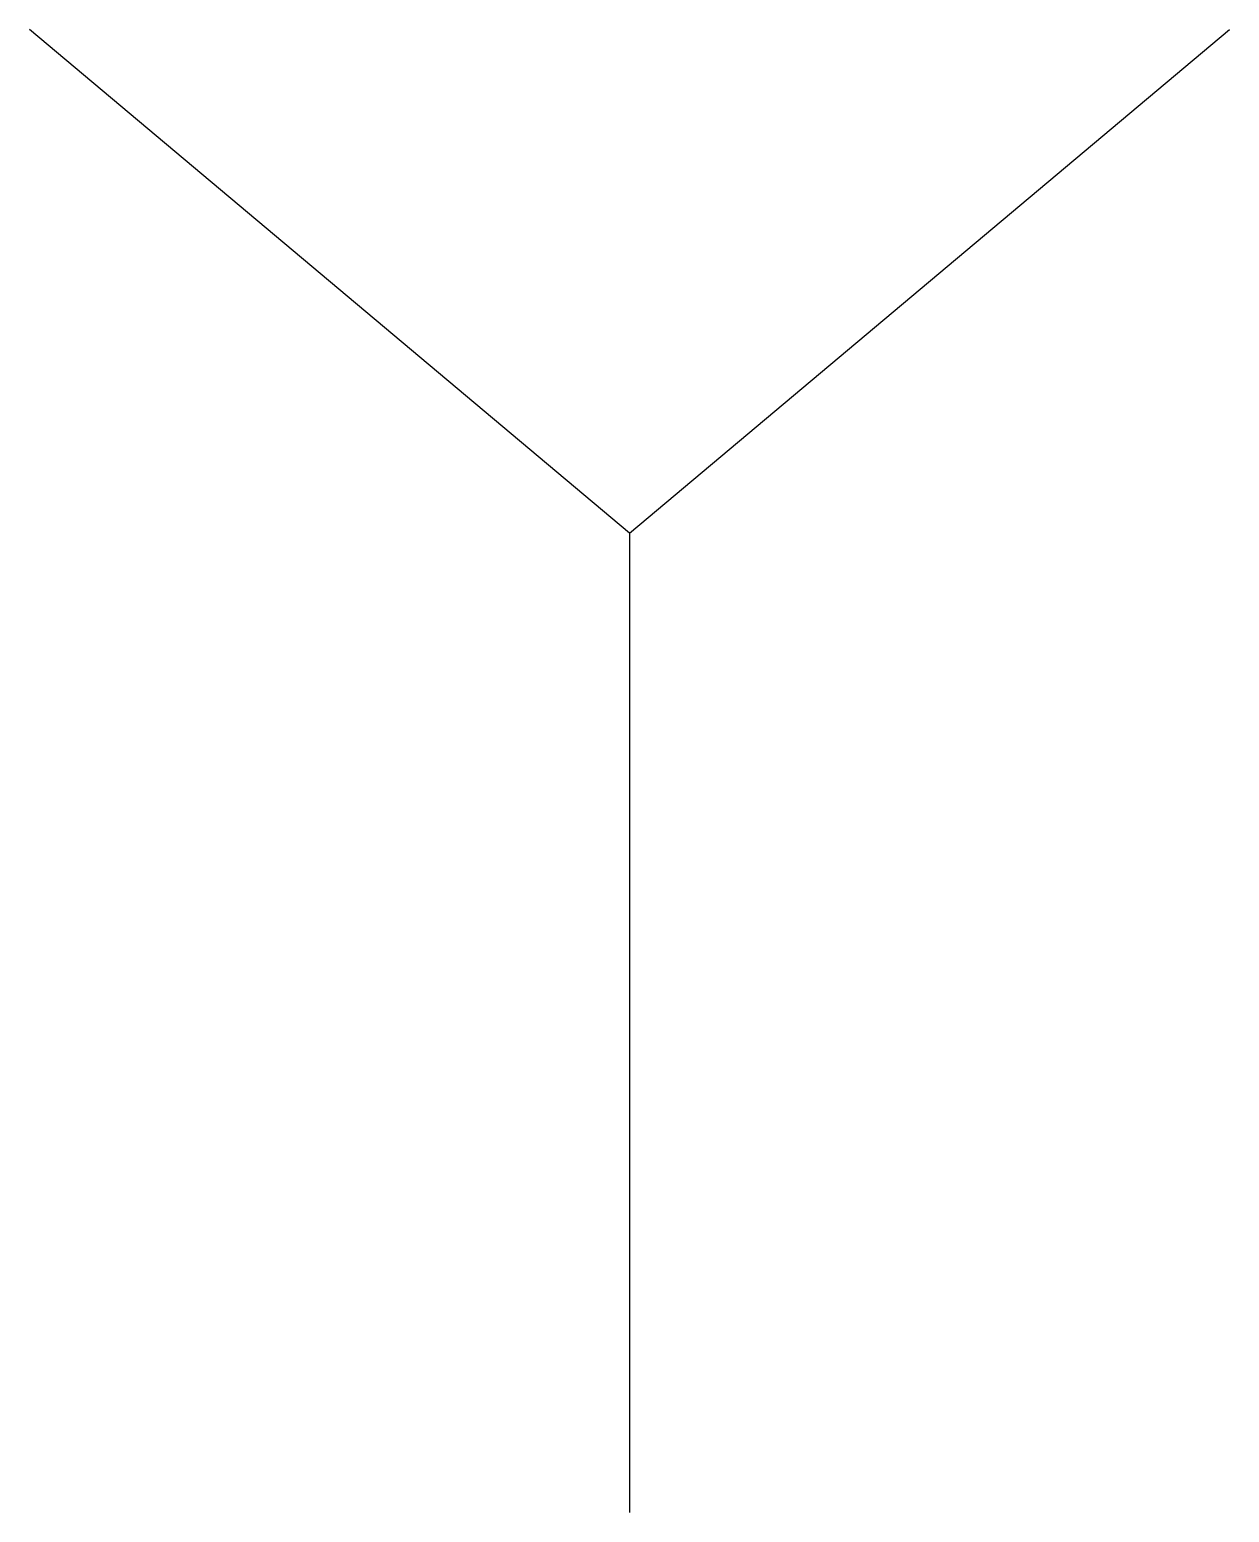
# Model space of a CAD drawing. Extents: x -1.23 to 1.23, y 0 to 3.03.
import ezdxf

# ---------------------------------------------------------------- set-up
doc = ezdxf.new("R2010")
doc.units = 0
doc.layers.get('0').update_dxf_attribs({"linetype": 'CONTINUOUS'})

msp = doc.modelspace()

# ---------------------------------------------------------------- linework, layer by layer
for q in [(-1.2257, 3.0285), (1.2257, 3.0285), (0, 0)]:
    msp.add_line((0, 2), q)

doc.saveas('drawing.dxf')
